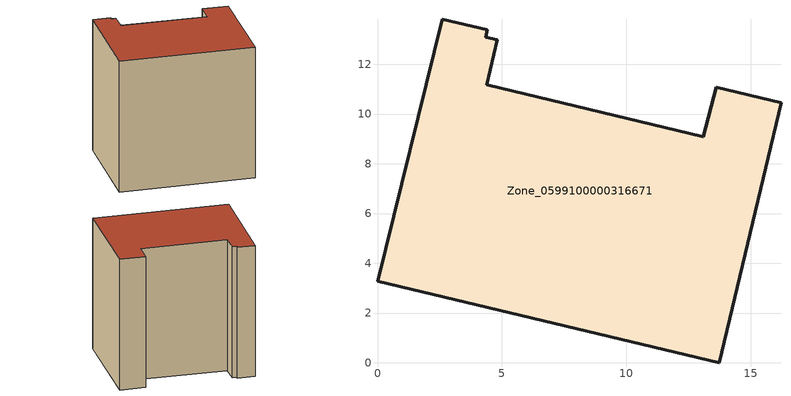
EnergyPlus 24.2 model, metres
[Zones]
Zone_0599100000316671
 floor ground (C_G): 2.6,13.81 4.42,13.38 4.34,13.09 4.81,12.98 4.4,11.17 13.09,9.08 13.61,11.08 16.22,10.46 13.73,0 0,3.27 z0
 wall outside (C_F): 2.6,13.81 0,3.27 13.73,0 16.22,10.46 13.61,11.08 13.09,9.08 4.4,11.17 4.81,12.98 4.34,13.09 4.42,13.38 2.6,13.81 z0:14.28
 roof outside (C_R): 4.42,13.38 2.6,13.81 0,3.27 13.73,0 16.22,10.46 13.61,11.08 13.09,9.08 4.4,11.17 4.81,12.98 4.34,13.09 z14.28
[BUILDING]
Pand.0599100000316671: North Axis=0; Terrain=City; Loads Convergence Tolerance Value=0.04; Temperature Convergence Tolerance Value=0.4; Solar Distribution=FullExterior; Maximum Number of Warmup Days=25; Minimum Number of Warmup Days=1
[Site:Location]
Rotterdam.The.Hague.AP_ZH_NLD Design_Conditions: Latitude=51.96; Longitude=4.45; Time Zone=1; Elevation=-4.5
[SITE:GROUNDTEMPERATURE:BUILDINGSURFACE]
18, 18, 18, 18, 18, 18, 18, 18, 18, 18, 18, 18
[MATERIAL] Thermal Absorptance=0.9; Solar Absorptance=0.7; Visible Absorptance=0.7
Name | Roughness | Thickness | Conductivity | Density | Specific Heat
G.TI.1946 | MediumSmooth | 0.15 | 1 | 540 | 1210
F.TI.1946 | Rough | 0.3 | 0.857143 | 1920 | 840
R.TI.1946 | MediumRough | 0.2 | 0.1 | 1500 | 1000
[CONSTRUCTION]
C_G: G.TI.1946
C_F: F.TI.1946
C_R: R.TI.1946
[ZONE]
Zone_0599100000316671: Type=1; Multiplier=1; Ceiling Height=Autocalculate; Volume=Autocalculate; Floor Area=autocalculate; Part of Total Floor Area=Yes
[ZONEINFILTRATION:DESIGNFLOWRATE]
Infil_Zone_0599100000316671: Zone or ZoneList or Space or SpaceList=Zone_0599100000316671; Schedule=AlwaysOn; Design Flow Rate Calculation Method=Flow/Area; Flow Rate per Floor Area=0.003; Constant Term Coefficient=1; Temperature Term Coefficient=0; Velocity Term Coefficient=0; Velocity Squared Term Coefficient=0
[HVACTEMPLATE:ZONE:IDEALLOADSAIRSYSTEM]
Zone_0599100000316671: Maximum Heating Supply Air Temperature=50; Minimum Cooling Supply Air Temperature=13; Maximum Heating Supply Air Humidity Ratio=0.0156; Minimum Cooling Supply Air Humidity Ratio=0.0077; Heating Limit=NoLimit; Cooling Limit=NoLimit; Dehumidification Control Type=ConstantSensibleHeatRatio; Cooling Sensible Heat Ratio=0.7; Dehumidification Setpoint=60; Humidification Control Type=None; Humidification Setpoint=30; Outdoor Air Method=None; Outdoor Air Flow Rate per Person=0.00944; Outdoor Air Flow Rate per Zone Floor Area=0; Outdoor Air Flow Rate per Zone=0; Demand Controlled Ventilation Type=None; Outdoor Air Economizer Type=NoEconomizer; Heat Recovery Type=None; Sensible Heat Recovery Effectiveness=0.7; Latent Heat Recovery Effectiveness=0.65
[ZONECONTROL:THERMOSTAT]
ThermostatControl_Zone_0599100000316671: Zone or ZoneList=Zone_0599100000316671; Control Type Schedule=DualSetpointControlType; Control 1=Thermostat_Zone_0599100000316671; Temperature Difference Between Cutout And Setpoint=0
[THERMOSTATSETPOINT:DUALSETPOINT]
Thermostat_Zone_0599100000316671: Heating Setpoint Temperature Schedule=HeatingSetpoint_Zone_0599100000316671; Cooling Setpoint Temperature Schedule=CoolingSetpoint_Zone_0599100000316671
[SCHEDULE:COMPACT]
HeatingSetpoint_Zone_0599100000316671: Through: 12/31, For: AllDays, Until: 24:00, 21
CoolingSetpoint_Zone_0599100000316671: Through: 12/31, For: AllDays, Until: 24:00, 24
DualSetpointControlType: Through: 12/31, For: AllDays, Until: 24:00, 4
AlwaysOn: Through: 12/31, For: AllDays, Until: 24:00, 1
